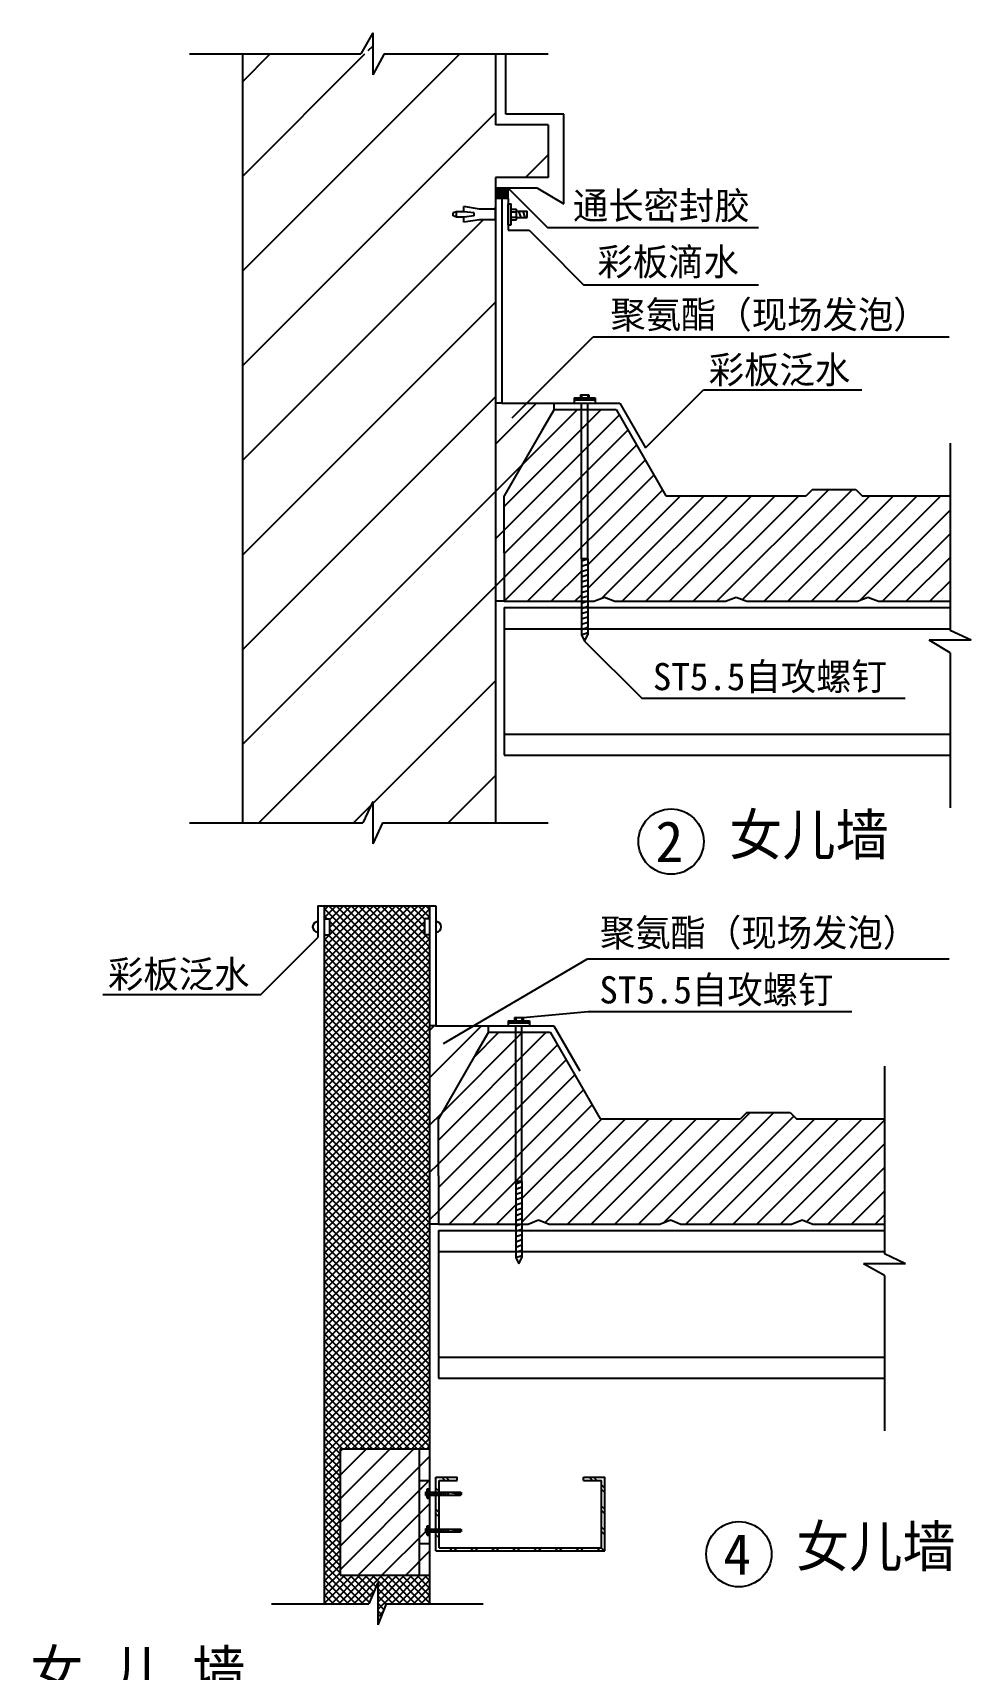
# Model space of a CAD drawing. Header units: metres. Extents: x -368 to 19916, y 1389 to 32176.
# Drawn here: x 9967 to 18868, y 16653 to 32176 of the extents above; entities that cross this region are included whole.
import ezdxf

# ---------------------------------------------------------------- set-up
doc = ezdxf.new("R2010")
doc.units = ezdxf.units.M
for name, color, linetype in [('1', 2, 'Continuous'), ('2', 3, 'Continuous'), ('4', 5, 'Continuous'), ('5', 6, 'Continuous')]:
    doc.layers.add(name, color=color, linetype=linetype)
pattern_1 = [(45, (0, 0), (-112.2532, 112.2532), [])]
pattern_2 = [(45, (0, 0), (-224.5064, 224.5064), [])]

msp = doc.modelspace()

# ---------------------------------------------------------------- hatches: boundary and pattern name
at = {"layer": '5'}
h = msp.add_hatch(dxfattribs=at)
h.set_pattern_fill('U', scale=200)
h.set_pattern_definition([(45, (0, 0), (-449.013, 449.013), [])])
h.paths.add_polyline_path([(14354.79, 30403.13), (14204.79, 30403.13), (14054.79, 30378.13), (14054.79, 30428.13), (13984.79, 30428.13), (13954.79, 30438.13), (13954.79, 30468.13), (13984.79, 30478.13), (14054.79, 30478.13), (14054.79, 30528.13), (14204.79, 30503.13), (14354.79, 30503.13), (14354.79, 30803.13), (14854.79, 30803.13), (14854.79, 31303.13), (14354.79, 31303.13), (14354.79, 31976.48), (13241.43, 31976.48), (13191.43, 31776.48), (13191.43, 32176.48), (13141.43, 31976.48), (11954.79, 31976.48), (11954.79, 24683.13), (13141.43, 24683.13), (13191.43, 24883.13), (13191.43, 24483.13), (13241.43, 24683.13), (14354.79, 24683.13)])
h = msp.add_hatch(dxfattribs=at)
h.set_pattern_fill('AR-CONC', scale=30)
h.paths.add_polyline_path([(15004.79, 31403.13), (14454.79, 31403.13), (14454.79, 31976.48), (14354.79, 31976.48), (14354.79, 31303.13), (14854.79, 31303.13), (14854.79, 30803.13), (14354.79, 30803.13), (14354.79, 30703.13), (14754.79, 30703.13), (15004.79, 30553.13)])
h = msp.add_hatch(dxfattribs=at)
h.set_pattern_fill('U', scale=100)
h.set_pattern_definition(pattern_2)
h.paths.add_polyline_path([(14793.04, 28398.13), (14911.4, 28603.13), (14911.4, 28663.13), (14414.79, 28663.13), (14354.79, 28663.13), (14354.79, 26785.01), (14356.67, 26783.13), (14437.95, 26783.13), (14437.95, 27243.13), (14437.95, 27783.13)])
h = msp.add_hatch(dxfattribs=at)
h.set_pattern_fill('U', scale=50)
h.set_pattern_definition(pattern_1)
h.paths.add_polyline_path([(15170.52, 28603.13), (14911.4, 28603.13), (14793.04, 28398.13), (14437.95, 27783.13), (14437.95, 27243.13), (14437.95, 26783.13), (15170.52, 26783.13), (15170.52, 27186.52)])
h.paths.add_polyline_path([(15230.52, 28603.13), (15170.52, 28603.13), (15170.52, 27186.52), (15230.52, 27186.52)])
h.paths.add_polyline_path([(15972.05, 27783.13), (15498.6, 28603.13), (15230.52, 28603.13), (15230.52, 27186.52), (15230.52, 26783.13), (15287.95, 26783.13), (15387.95, 26823.13), (15487.95, 26783.13), (16537.95, 26783.13), (16637.95, 26823.13), (16737.95, 26783.13), (17787.95, 26783.13), (17887.95, 26823.13), (17987.95, 26783.13), (18667.76, 26783.13), (18667.76, 27783.13), (17833.4, 27783.13), (17773.4, 27843.13), (17363.4, 27843.13), (17303.4, 27783.13)])
h = msp.add_hatch(dxfattribs=at)
h.set_pattern_fill('U', scale=100)
h.set_pattern_definition(pattern_2)
h.paths.add_polyline_path([(13731.18, 20875.25), (13814.34, 20875.25), (13814.34, 21335.25), (13814.34, 21875.25), (14169.43, 22490.25), (14287.79, 22695.25), (14287.79, 22755.25), (13791.18, 22755.25), (13731.18, 22755.25)])
h = msp.add_hatch(dxfattribs=at)
h.set_pattern_fill('U', scale=50)
h.set_pattern_definition(pattern_1)
h.paths.add_polyline_path([(14546.91, 22695.25), (14287.79, 22695.25), (14169.43, 22490.25), (13814.34, 21875.25), (13814.34, 21335.25), (13814.34, 20875.25), (14546.91, 20875.25), (14546.91, 21278.65)])
h.paths.add_polyline_path([(14546.91, 21278.65), (14606.91, 21278.65), (14606.91, 22695.25), (14546.91, 22695.25)])
h.paths.add_polyline_path([(15348.44, 21875.25), (14874.99, 22695.25), (14606.91, 22695.25), (14606.91, 21278.65), (14606.91, 20875.25), (14664.34, 20875.25), (14764.34, 20915.25), (14864.34, 20875.25), (15914.34, 20875.25), (16014.34, 20915.25), (16114.34, 20875.25), (17164.34, 20875.25), (17264.34, 20915.25), (17364.34, 20875.25), (18044.15, 20875.25), (18044.15, 21875.25), (17209.79, 21875.25), (17149.79, 21935.25), (16739.79, 21935.25), (16679.79, 21875.25)])
h = msp.add_hatch(dxfattribs=at)
h.set_pattern_fill('U', scale=50)
h.set_pattern_definition(pattern_1)
h.paths.add_polyline_path([(13631.18, 18744.82), (12881.18, 18744.82), (12881.18, 17544.82), (13631.18, 17544.82)])
h.paths.add_polyline_path([(13731.18, 18744.82), (13631.18, 18744.82), (13631.18, 18444.82), (13731.18, 18444.82)])
h.paths.add_polyline_path([(13731.18, 18274.82), (13708.68, 18274.82), (13708.68, 18301.82), (13695.18, 18301.82), (13695.18, 18337.82), (13708.68, 18337.82), (13708.68, 18364.82), (13731.18, 18364.82), (13731.18, 18444.82), (13631.18, 18444.82), (13631.18, 17844.82), (13731.18, 17844.82), (13731.18, 17924.82), (13708.68, 17924.82), (13708.68, 17951.82), (13695.18, 17951.82), (13695.18, 17987.82), (13708.68, 17987.82), (13708.68, 18014.82), (13731.18, 18014.82)])
h.paths.add_polyline_path([(13731.18, 17844.82), (13631.18, 17844.82), (13631.18, 17544.82), (13731.18, 17544.82)])

# ---------------------------------------------------------------- linework, layer by layer
for p, q in [((15170.52, 27186.52), (15170.52, 28663.13)), ((15230.52, 27186.52), (15230.52, 28663.13)), ((14546.91, 21278.65), (14546.91, 22755.25)), ((14606.91, 21278.65), (14606.91, 22755.25)), ((12881.18, 18744.82), (12881.18, 17544.82)), ((12881.18, 18744.82), (13731.18, 18744.82)), ((13631.18, 18744.82), (13631.18, 17544.82)), ((13631.18, 18444.82), (13731.18, 18444.82)), ((13631.18, 17844.82), (13731.18, 17844.82)), ((12881.18, 17544.82), (13731.18, 17544.82))]:
    msp.add_line(p, q)
at = {"layer": '1'}
for p, q in [((11954.79, 31976.48), (11954.79, 24683.13)), ((14354.79, 31976.48), (14354.79, 31303.13)), ((14354.79, 31976.48), (14354.79, 31303.13)), ((14854.79, 31303.13), (14354.79, 31303.13)), ((14854.79, 31303.13), (14854.79, 30803.13)), ((14354.79, 30803.13), (14354.79, 24683.13)), ((14854.79, 30803.13), (14354.79, 30803.13)), ((14414.79, 30603.13), (14414.79, 28663.13)), ((14474.79, 30603.13), (14474.79, 30303.13)), ((14474.79, 30303.13), (14674.79, 30303.13)), ((14674.79, 30303.13), (14816.21, 30161.71)), ((14414.79, 28663.13), (15533.24, 28663.13)), ((14911.4, 28603.13), (14793.04, 28398.13)), ((14911.4, 28603.13), (15498.6, 28603.13)), ((15498.6, 28603.13), (15972.05, 27783.13)), ((15533.24, 28663.13), (15778.63, 28238.13)), ((17363.4, 27843.13), (17303.4, 27783.13)), ((17363.4, 27843.13), (17773.4, 27843.13)), ((17773.4, 27843.13), (17833.4, 27783.13)), ((15972.05, 27783.13), (17303.4, 27783.13)), ((17833.4, 27783.13), (18667.76, 27783.13)), ((14437.95, 27243.13), (14437.95, 26783.13)), ((14437.95, 26783.13), (15287.95, 26783.13)), ((15287.95, 26783.13), (15387.95, 26823.13)), ((15387.95, 26823.13), (15487.95, 26783.13)), ((15487.95, 26783.13), (16537.95, 26783.13)), ((16537.95, 26783.13), (16637.95, 26823.13)), ((16637.95, 26823.13), (16737.95, 26783.13)), ((16737.95, 26783.13), (17787.95, 26783.13)), ((17787.95, 26783.13), (17887.95, 26823.13)), ((17887.95, 26823.13), (17987.95, 26783.13)), ((17987.95, 26783.13), (18667.76, 26783.13)), ((12671.18, 23895.25), (12671.18, 23595.25)), ((12671.18, 23895.25), (13791.18, 23895.25)), ((12731.18, 23895.25), (12731.18, 17275.25)), ((13731.18, 23895.25), (13731.18, 17275.25)), ((13791.18, 23895.25), (13791.18, 22755.25)), ((13791.18, 22755.25), (14909.63, 22755.25)), ((14287.79, 22695.25), (14169.43, 22490.25)), ((14287.79, 22695.25), (14874.99, 22695.25)), ((14874.99, 22695.25), (15348.44, 21875.25)), ((14909.63, 22755.25), (15155.02, 22330.25)), ((16739.79, 21935.25), (16679.79, 21875.25)), ((16739.79, 21935.25), (17149.79, 21935.25)), ((17149.79, 21935.25), (17209.79, 21875.25)), ((15348.44, 21875.25), (16679.79, 21875.25)), ((17209.79, 21875.25), (18044.15, 21875.25)), ((13814.34, 21335.25), (13814.34, 20875.25)), ((13814.34, 20875.25), (14664.34, 20875.25)), ((14664.34, 20875.25), (14764.34, 20915.25)), ((14764.34, 20915.25), (14864.34, 20875.25)), ((14864.34, 20875.25), (15914.34, 20875.25)), ((15914.34, 20875.25), (16014.34, 20915.25)), ((16014.34, 20915.25), (16114.34, 20875.25)), ((16114.34, 20875.25), (17164.34, 20875.25)), ((17164.34, 20875.25), (17264.34, 20915.25)), ((17264.34, 20915.25), (17364.34, 20875.25)), ((17364.34, 20875.25), (18044.15, 20875.25))]:
    msp.add_line(p, q, dxfattribs=at)
at = {"layer": '2'}
for p, q in [((13191.43, 32176.48), (13079.33, 31976.48)), ((13191.43, 32176.48), (13191.43, 31776.48)), ((11454.79, 31976.48), (13079.33, 31976.48)), ((13299.27, 31976.48), (13191.43, 31776.48)), ((13299.27, 31976.48), (14191.41, 31976.48)), ((13299.27, 31976.48), (14854.79, 31976.48)), ((14454.79, 31403.13), (14454.79, 31976.48)), ((15004.79, 31403.13), (14454.79, 31403.13)), ((15004.79, 30553.13), (15004.79, 31403.13)), ((14454.79, 30703.13), (14354.79, 30703.13)), ((14754.79, 30703.13), (14354.79, 30703.13)), ((14474.79, 30603.13), (14354.79, 30603.13)), ((14474.79, 30603.13), (14474.79, 30703.13)), ((14474.79, 30703.13), (14849.79, 30328.13)), ((14754.79, 30703.13), (15004.79, 30553.13)), ((13984.79, 30478.13), (13954.79, 30468.13)), ((13954.79, 30438.13), (13954.79, 30468.13)), ((13984.79, 30428.13), (13954.79, 30438.13)), ((13984.79, 30428.13), (13984.79, 30478.13)), ((14054.79, 30478.13), (13984.79, 30478.13)), ((14054.79, 30428.13), (13984.79, 30428.13)), ((14204.79, 30503.13), (14054.79, 30528.13)), ((14054.79, 30478.13), (14054.79, 30528.13)), ((14154.79, 30468.13), (14054.79, 30478.13)), ((14154.79, 30438.13), (14054.79, 30428.13)), ((14054.79, 30378.13), (14054.79, 30428.13)), ((14154.79, 30438.13), (14154.79, 30468.13)), ((14354.79, 30503.13), (14204.79, 30503.13)), ((14354.79, 30403.13), (14354.79, 30503.13)), ((14354.79, 30403.13), (14354.79, 30503.13)), ((14474.79, 30553.13), (14504.79, 30553.13)), ((14474.79, 30353.13), (14474.79, 30553.13)), ((14504.79, 30353.13), (14504.79, 30553.13)), ((14504.79, 30503.13), (14554.79, 30503.13)), ((14504.79, 30478.13), (14554.79, 30478.13)), ((14504.79, 30428.13), (14554.79, 30428.13)), ((14554.79, 30403.13), (14554.79, 30503.13)), ((14554.79, 30483.13), (14654.79, 30483.13)), ((14574.79, 30483.13), (14594.79, 30423.13)), ((14614.79, 30483.13), (14634.79, 30423.13)), ((14654.79, 30423.13), (14654.79, 30483.13)), ((14204.79, 30403.13), (14054.79, 30378.13)), ((14354.79, 30403.13), (14204.79, 30403.13)), ((14474.79, 30353.13), (14504.79, 30353.13)), ((14504.79, 30403.13), (14554.79, 30403.13)), ((14554.79, 30423.13), (14654.79, 30423.13)), ((14849.79, 30328.13), (16849.79, 30328.13)), ((14816.21, 30161.71), (15191.21, 29786.71)), ((15191.21, 29786.71), (16849.79, 29786.71)), ((14514.05, 28524.04), (15283.14, 29293.13)), ((15283.14, 29293.13), (18658.06, 29293.13)), ((15160.52, 28743.13), (15160.52, 28713.13)), ((15160.52, 28743.13), (15240.52, 28743.13)), ((15170.52, 28743.13), (15170.52, 28713.13)), ((15230.52, 28743.13), (15230.52, 28713.13)), ((15240.52, 28743.13), (15240.52, 28713.13)), ((15778.63, 28238.13), (16328.63, 28788.13)), ((16328.63, 28788.13), (17828.63, 28788.13)), ((15100.52, 28713.13), (15100.52, 28663.13)), ((15100.52, 28713.13), (15300.52, 28713.13)), ((15100.52, 28693.13), (15300.52, 28693.13)), ((15100.52, 28663.13), (15300.52, 28663.13)), ((15300.52, 28713.13), (15300.52, 28663.13)), ((14793.04, 28398.13), (14437.95, 27783.13)), ((18667.76, 28283.13), (18667.76, 26504.96)), ((14437.95, 27243.13), (14437.95, 27783.13)), ((15170.52, 27186.52), (15170.52, 26466.52)), ((15170.52, 27166.52), (15230.52, 27186.52)), ((15230.52, 27186.52), (15170.52, 27186.52)), ((15230.52, 27186.52), (15230.52, 26466.52)), ((15170.52, 27116.52), (15230.52, 27136.52)), ((15170.52, 27066.52), (15230.52, 27086.52)), ((15170.52, 27016.52), (15230.52, 27036.52)), ((15170.52, 26966.52), (15230.52, 26986.52)), ((15170.52, 26916.52), (15230.52, 26936.52)), ((15170.52, 26866.52), (15230.52, 26886.52)), ((14437.95, 26723.13), (14437.95, 25323.13)), ((14437.95, 26723.13), (18667.76, 26723.13)), ((15170.52, 26816.52), (15230.52, 26836.52)), ((15170.52, 26766.52), (15230.52, 26786.52)), ((15170.52, 26716.52), (15230.52, 26736.52)), ((15170.52, 26666.52), (15230.52, 26686.52)), ((15170.52, 26616.52), (15230.52, 26636.52)), ((15170.52, 26566.52), (15230.52, 26586.52)), ((14437.95, 26523.13), (18667.76, 26523.13)), ((15170.52, 26516.52), (15230.52, 26536.52)), ((15170.52, 26466.52), (15230.52, 26486.52)), ((15170.52, 26466.52), (15200.52, 26406.52)), ((15191.95, 26423.67), (15212.52, 26430.52)), ((15200.52, 26406.52), (15230.52, 26466.52)), ((15200.52, 26406.52), (15742.22, 25864.83)), ((18667.76, 26296.17), (18467.76, 26414.35)), ((18867.76, 26414.35), (18467.76, 26414.35)), ((18867.76, 26414.35), (18667.76, 26504.96)), ((18667.76, 26296.17), (18667.76, 24823.13)), ((18667.76, 26296.17), (18667.76, 25380.37)), ((15742.22, 25864.83), (18242.22, 25864.83)), ((14437.95, 25523.13), (18667.76, 25523.13)), ((14437.95, 25323.13), (18667.76, 25323.13)), ((13191.43, 24883.13), (13098.71, 24683.13)), ((13191.43, 24883.13), (13191.43, 24483.13)), ((11454.79, 24683.13), (13098.71, 24683.13)), ((13282.48, 24683.13), (13191.43, 24483.13)), ((13282.48, 24683.13), (14191.41, 24683.13)), ((13282.48, 24683.13), (14854.79, 24683.13)), ((12730.91, 23770.25), (12780.91, 23770.25)), ((12780.91, 23770.25), (12780.91, 23620.25)), ((13681.45, 23770.25), (13681.45, 23620.25)), ((13731.45, 23770.25), (13681.45, 23770.25)), ((12131.18, 23055.25), (12671.18, 23595.25)), ((12730.91, 23620.25), (12780.91, 23620.25)), ((13731.45, 23620.25), (13681.45, 23620.25)), ((13863.08, 22588.8), (15227.71, 23393.65)), ((15227.71, 23393.65), (18658.96, 23393.65)), ((10631.18, 23055.25), (12131.18, 23055.25)), ((14536.91, 22835.25), (14616.91, 22835.25)), ((14536.91, 22835.25), (14536.91, 22805.25)), ((14546.91, 22835.25), (14546.91, 22805.25)), ((14606.91, 22835.25), (14606.91, 22805.25)), ((14616.91, 22835.25), (15235.09, 22893.65)), ((14616.91, 22835.25), (14616.91, 22805.25)), ((15235.09, 22893.65), (17735.09, 22893.65)), ((14476.91, 22805.25), (14676.91, 22805.25)), ((14476.91, 22805.25), (14476.91, 22755.25)), ((14476.91, 22785.25), (14676.91, 22785.25)), ((14476.91, 22755.25), (14676.91, 22755.25)), ((14676.91, 22805.25), (14676.91, 22755.25)), ((14169.43, 22490.25), (13814.34, 21875.25)), ((18044.15, 22375.25), (18044.15, 20594.66)), ((13814.34, 21335.25), (13814.34, 21875.25)), ((14606.91, 21278.65), (14546.91, 21278.65)), ((14546.91, 21258.65), (14606.91, 21278.65)), ((14546.91, 21278.65), (14546.91, 20558.65)), ((14606.91, 21278.65), (14606.91, 20558.65)), ((14546.91, 21208.65), (14606.91, 21228.65)), ((14546.91, 21158.65), (14606.91, 21178.65)), ((14546.91, 21108.65), (14606.91, 21128.65)), ((14546.91, 21058.65), (14606.91, 21078.65)), ((14546.91, 21008.65), (14606.91, 21028.65)), ((14546.91, 20958.65), (14606.91, 20978.65)), ((13814.34, 20815.25), (18044.15, 20815.25)), ((13814.34, 20815.25), (13814.34, 19415.25)), ((14546.91, 20908.65), (14606.91, 20928.65)), ((14546.91, 20858.65), (14606.91, 20878.65)), ((14546.91, 20808.65), (14606.91, 20828.65)), ((14546.91, 20758.65), (14606.91, 20778.65)), ((14546.91, 20708.65), (14606.91, 20728.65)), ((14546.91, 20658.65), (14606.91, 20678.65)), ((13814.34, 20615.25), (18044.15, 20615.25)), ((14546.91, 20608.65), (14606.91, 20628.65)), ((14546.91, 20558.65), (14606.91, 20578.65)), ((14546.91, 20558.65), (14576.91, 20498.65)), ((14568.34, 20515.79), (14588.91, 20522.65)), ((14576.91, 20498.65), (14606.91, 20558.65)), ((18244.15, 20499.13), (17844.15, 20499.13)), ((18044.15, 20388.95), (17844.15, 20499.13)), ((18244.15, 20499.13), (18044.15, 20594.66)), ((18044.15, 20388.95), (18044.15, 19465.15)), ((18044.15, 20388.95), (18044.15, 18915.25)), ((13814.34, 19615.25), (18044.15, 19615.25)), ((13814.34, 19415.25), (18044.15, 19415.25)), ((13695.18, 18301.82), (13695.18, 18337.82)), ((13695.18, 18337.82), (13708.68, 18337.82)), ((13695.18, 18333.32), (13708.68, 18333.32)), ((13708.68, 18274.82), (13708.68, 18364.82)), ((13708.68, 18364.82), (13731.18, 18364.82)), ((13717.68, 18274.82), (13717.68, 18364.82)), ((13731.18, 18274.82), (13731.18, 18364.82)), ((13731.18, 18333.32), (14023.68, 18333.32)), ((13910.85, 18333.32), (14031.18, 18313.07)), ((13910.85, 18306.32), (13910.85, 18333.32)), ((14038.68, 18319.82), (14023.68, 18333.32)), ((14023.68, 18306.32), (14038.68, 18319.82)), ((13695.18, 18306.32), (13708.68, 18306.32)), ((13695.18, 18301.82), (13708.68, 18301.82)), ((13708.68, 18274.82), (13731.18, 18274.82)), ((13731.18, 18306.32), (14023.68, 18306.32)), ((13708.68, 17924.82), (13708.68, 18014.82)), ((13708.68, 18014.82), (13731.18, 18014.82)), ((13717.68, 17924.82), (13717.68, 18014.82)), ((13731.18, 17924.82), (13731.18, 18014.82)), ((13695.18, 17951.82), (13695.18, 17987.82)), ((13695.18, 17987.82), (13708.68, 17987.82)), ((13695.18, 17983.32), (13708.68, 17983.32)), ((13695.18, 17956.32), (13708.68, 17956.32)), ((13695.18, 17951.82), (13708.68, 17951.82)), ((13708.68, 17924.82), (13731.18, 17924.82)), ((13731.18, 17983.32), (14023.68, 17983.32)), ((13731.18, 17956.32), (14023.68, 17956.32)), ((13910.85, 17956.32), (13910.85, 17983.32)), ((13910.85, 17983.32), (14031.18, 17963.07)), ((14038.68, 17969.82), (14023.68, 17983.32)), ((14023.68, 17956.32), (14038.68, 17969.82)), ((13239.37, 17475.25), (13152.89, 17275.25)), ((13239.37, 17475.25), (13239.37, 17075.25)), ((12231.18, 17275.25), (13152.89, 17275.25)), ((13318.83, 17275.25), (13239.37, 17075.25)), ((13318.83, 17275.25), (14231.18, 17275.25)), ((13318.83, 17275.25), (14239.35, 17275.25))]:
    msp.add_line(p, q, dxfattribs=at)
for centre, start, end in [((12670.91, 23695.25), 90, 270), ((13791.45, 23695.25), 270, 90)]:
    msp.add_arc(centre, 50, start, end, dxfattribs=at)
msp.add_solid([(14354.79, 30603.13), (14354.79, 30703.13), (14474.79, 30603.13), (14474.79, 30703.13)], dxfattribs=at)
at = {"layer": '4'}
for centre in [(16020.8, 24504.07), (16664.6, 17744.81)]:
    msp.add_circle(centre, 309.5, dxfattribs=at)
at = {"layer": '5'}
for p, q in [((14414.79, 28663.13), (14354.79, 28663.13)), ((14911.4, 28603.13), (14911.4, 28663.13)), ((14437.95, 26783.13), (14354.79, 26783.13)), ((12731.18, 23853.21), (12773.23, 23895.25)), ((12731.18, 23782.5), (12843.94, 23895.25)), ((12731.18, 23570.36), (13056.07, 23895.25)), ((12731.18, 23499.65), (13126.78, 23895.25)), ((12731.18, 23428.94), (13197.49, 23895.25)), ((12731.18, 23358.23), (13268.2, 23895.25)), ((12731.18, 23287.52), (13338.91, 23895.25)), ((12731.18, 23216.81), (13409.62, 23895.25)), ((12731.18, 23146.1), (13480.33, 23895.25)), ((12731.18, 23075.39), (13551.05, 23895.25)), ((12731.18, 23004.68), (13621.76, 23895.25)), ((12731.18, 22933.97), (13692.47, 23895.25)), ((13731.18, 22868.56), (12731.18, 23868.56)), ((12731.18, 22863.26), (13731.18, 23863.26)), ((12758.79, 23770.25), (12731.18, 23797.85)), ((13731.18, 22939.28), (12775.21, 23895.25)), ((12780.91, 23761.51), (12914.65, 23895.25)), ((12780.91, 23690.8), (12985.36, 23895.25)), ((13731.18, 23009.99), (12845.92, 23895.25)), ((13731.18, 23080.7), (12916.63, 23895.25)), ((13731.18, 23151.41), (12987.34, 23895.25)), ((13731.18, 23222.12), (13058.05, 23895.25)), ((13731.18, 23292.83), (13128.76, 23895.25)), ((13731.18, 23363.54), (13199.47, 23895.25)), ((13731.18, 23434.25), (13270.18, 23895.25)), ((13731.18, 23504.96), (13340.89, 23895.25)), ((13681.45, 23625.4), (13411.6, 23895.25)), ((13681.45, 23696.11), (13482.31, 23895.25)), ((13681.45, 23766.82), (13553.02, 23895.25)), ((13731.18, 23787.8), (13623.73, 23895.25)), ((13731.18, 23858.51), (13694.45, 23895.25)), ((13708.89, 23770.25), (13731.18, 23792.55)), ((12731.18, 22792.55), (13681.45, 23742.82)), ((12731.18, 22721.84), (13681.45, 23672.11)), ((12731.18, 22651.13), (13700.31, 23620.25)), ((13731.18, 22656.43), (12767.36, 23620.25)), ((13731.18, 22797.85), (12780.91, 23748.13)), ((13731.18, 22727.14), (12780.91, 23677.41)), ((13731.18, 23575.67), (13686.6, 23620.25)), ((13731.18, 22585.72), (12731.18, 23585.72)), ((12731.18, 22580.42), (13731.18, 23580.42)), ((13731.18, 22515.01), (12731.18, 23515.01)), ((12731.18, 22509.7), (13731.18, 23509.7)), ((13731.18, 22444.3), (12731.18, 23444.3)), ((12731.18, 22438.99), (13731.18, 23438.99)), ((13731.18, 22373.59), (12731.18, 23373.59)), ((12731.18, 22368.28), (13731.18, 23368.28)), ((13731.18, 22302.88), (12731.18, 23302.88)), ((12731.18, 22297.57), (13731.18, 23297.57)), ((13731.18, 22232.17), (12731.18, 23232.17)), ((12731.18, 22226.86), (13731.18, 23226.86)), ((13731.18, 22161.46), (12731.18, 23161.46)), ((12731.18, 22156.15), (13731.18, 23156.15)), ((13731.18, 22090.75), (12731.18, 23090.75)), ((12731.18, 22085.44), (13731.18, 23085.44)), ((13731.18, 22020.04), (12731.18, 23020.04)), ((12731.18, 22014.73), (13731.18, 23014.73)), ((13731.18, 21949.33), (12731.18, 22949.33)), ((12731.18, 21944.02), (13731.18, 22944.02)), ((13731.18, 21878.62), (12731.18, 22878.62)), ((12731.18, 21873.31), (13731.18, 22873.31)), ((13731.18, 21807.9), (12731.18, 22807.9)), ((12731.18, 21802.6), (13731.18, 22802.6)), ((13731.18, 21737.19), (12731.18, 22737.19)), ((12731.18, 21731.89), (13731.18, 22731.89)), ((13731.18, 21666.48), (12731.18, 22666.48)), ((13791.18, 22755.25), (13731.18, 22755.25)), ((14287.79, 22695.25), (14287.79, 22755.25)), ((12731.18, 21661.18), (13731.18, 22661.18)), ((13731.18, 21595.77), (12731.18, 22595.77)), ((12731.18, 21590.47), (13731.18, 22590.47)), ((13731.18, 21525.06), (12731.18, 22525.06)), ((12731.18, 21519.75), (13731.18, 22519.75)), ((13731.18, 21454.35), (12731.18, 22454.35)), ((12731.18, 21449.04), (13731.18, 22449.04)), ((13731.18, 21383.64), (12731.18, 22383.64)), ((12731.18, 21378.33), (13731.18, 22378.33)), ((13731.18, 21312.93), (12731.18, 22312.93)), ((12731.18, 21307.62), (13731.18, 22307.62)), ((13731.18, 21242.22), (12731.18, 22242.22)), ((12731.18, 21236.91), (13731.18, 22236.91)), ((13731.18, 21171.51), (12731.18, 22171.51)), ((12731.18, 21166.2), (13731.18, 22166.2)), ((13731.18, 21100.8), (12731.18, 22100.8)), ((12731.18, 21095.49), (13731.18, 22095.49)), ((13731.18, 21030.09), (12731.18, 22030.09)), ((12731.18, 21024.78), (13731.18, 22024.78)), ((13731.18, 20959.38), (12731.18, 21959.38)), ((12731.18, 20954.07), (13731.18, 21954.07)), ((13731.18, 20888.67), (12731.18, 21888.67)), ((12731.18, 20883.36), (13731.18, 21883.36)), ((13731.18, 20817.96), (12731.18, 21817.96)), ((12731.18, 20812.65), (13731.18, 21812.65)), ((13731.18, 20747.24), (12731.18, 21747.24)), ((12731.18, 20741.94), (13731.18, 21741.94)), ((13731.18, 20676.53), (12731.18, 21676.53)), ((12731.18, 20671.23), (13731.18, 21671.23)), ((13731.18, 20605.82), (12731.18, 21605.82)), ((12731.18, 20600.52), (13731.18, 21600.52)), ((13731.18, 20535.11), (12731.18, 21535.11)), ((12731.18, 20529.81), (13731.18, 21529.81)), ((13731.18, 20464.4), (12731.18, 21464.4)), ((12731.18, 20459.09), (13731.18, 21459.09)), ((13731.18, 20393.69), (12731.18, 21393.69)), ((12731.18, 20388.38), (13731.18, 21388.38)), ((13731.18, 20322.98), (12731.18, 21322.98)), ((12731.18, 20317.67), (13731.18, 21317.67)), ((13731.18, 20252.27), (12731.18, 21252.27)), ((12731.18, 20246.96), (13731.18, 21246.96)), ((13731.18, 20181.56), (12731.18, 21181.56)), ((12731.18, 20176.25), (13731.18, 21176.25)), ((13731.18, 20110.85), (12731.18, 21110.85)), ((12731.18, 20105.54), (13731.18, 21105.54)), ((13731.18, 20040.14), (12731.18, 21040.14)), ((12731.18, 20034.83), (13731.18, 21034.83)), ((13731.18, 19969.43), (12731.18, 20969.43)), ((12731.18, 19964.12), (13731.18, 20964.12)), ((13731.18, 19898.72), (12731.18, 20898.72)), ((12731.18, 19893.41), (13731.18, 20893.41)), ((13731.18, 19828.01), (12731.18, 20828.01)), ((12731.18, 19822.7), (13731.18, 20822.7)), ((13814.34, 20875.25), (13731.18, 20875.25)), ((13731.18, 19757.3), (12731.18, 20757.3)), ((12731.18, 19751.99), (13731.18, 20751.99)), ((13731.18, 19686.58), (12731.18, 20686.58)), ((12731.18, 19681.28), (13731.18, 20681.28)), ((13731.18, 19615.87), (12731.18, 20615.87)), ((12731.18, 19610.57), (13731.18, 20610.57)), ((13731.18, 19545.16), (12731.18, 20545.16)), ((12731.18, 19539.86), (13731.18, 20539.86)), ((13731.18, 19474.45), (12731.18, 20474.45)), ((12731.18, 19469.15), (13731.18, 20469.15)), ((13731.18, 19403.74), (12731.18, 20403.74)), ((12731.18, 19398.43), (13731.18, 20398.43)), ((13731.18, 19333.03), (12731.18, 20333.03)), ((12731.18, 19327.72), (13731.18, 20327.72)), ((13731.18, 19262.32), (12731.18, 20262.32)), ((12731.18, 19257.01), (13731.18, 20257.01)), ((13731.18, 19191.61), (12731.18, 20191.61)), ((12731.18, 19186.3), (13731.18, 20186.3)), ((13731.18, 19120.9), (12731.18, 20120.9)), ((12731.18, 19115.59), (13731.18, 20115.59)), ((13731.18, 19050.19), (12731.18, 20050.19)), ((12731.18, 19044.88), (13731.18, 20044.88)), ((13731.18, 18979.48), (12731.18, 19979.48)), ((12731.18, 18974.17), (13731.18, 19974.17)), ((13731.18, 18908.77), (12731.18, 19908.77)), ((12731.18, 18903.46), (13731.18, 19903.46)), ((13731.18, 18838.06), (12731.18, 19838.06)), ((12731.18, 18832.75), (13731.18, 19832.75)), ((13731.18, 18767.35), (12731.18, 19767.35)), ((12731.18, 18762.04), (13731.18, 19762.04)), ((13683, 18744.82), (12731.18, 19696.63)), ((12731.18, 18691.33), (13731.18, 19691.33)), ((13612.28, 18744.82), (12731.18, 19625.92)), ((12731.18, 18620.62), (13731.18, 19620.62)), ((13541.57, 18744.82), (12731.18, 19555.21)), ((13470.86, 18744.82), (12731.18, 19484.5)), ((13400.15, 18744.82), (12731.18, 19413.79)), ((12926.1, 18744.82), (13731.18, 19549.91)), ((12996.81, 18744.82), (13731.18, 19479.2)), ((13067.52, 18744.82), (13731.18, 19408.49)), ((13329.44, 18744.82), (12731.18, 19343.08)), ((13258.73, 18744.82), (12731.18, 19272.37)), ((13138.23, 18744.82), (13731.18, 19337.77)), ((13208.94, 18744.82), (13731.18, 19267.06)), ((13188.02, 18744.82), (12731.18, 19201.66)), ((13117.31, 18744.82), (12731.18, 19130.95)), ((13279.65, 18744.82), (13731.18, 19196.35)), ((13350.36, 18744.82), (13731.18, 19125.64)), ((13046.6, 18744.82), (12731.18, 19060.24)), ((12975.89, 18744.82), (12731.18, 18989.53)), ((13421.07, 18744.82), (13731.18, 19054.93)), ((13491.78, 18744.82), (13731.18, 18984.22)), ((12905.18, 18744.82), (12731.18, 18918.82)), ((12881.18, 18698.11), (12731.18, 18848.11)), ((13562.5, 18744.82), (13731.18, 18913.51)), ((13633.21, 18744.82), (13731.18, 18842.8)), ((12881.18, 18627.4), (12731.18, 18777.4)), ((12881.18, 18556.69), (12731.18, 18706.69)), ((12731.18, 18549.91), (12881.18, 18699.91)), ((12881.18, 18485.97), (12731.18, 18635.97)), ((12731.18, 18479.2), (12881.18, 18629.2)), ((13703.92, 18744.82), (13731.18, 18772.09)), ((12881.18, 18415.26), (12731.18, 18565.26)), ((12731.18, 18408.49), (12881.18, 18558.49)), ((12881.18, 18344.55), (12731.18, 18494.55)), ((12731.18, 18337.77), (12881.18, 18487.77)), ((13791.18, 18475.25), (13991.18, 18475.25)), ((13791.18, 17775.25), (13791.18, 18475.25)), ((13875.25, 18445.25), (13845.25, 18475.25)), ((13917.67, 18445.25), (13887.67, 18475.25)), ((13991.18, 18445.25), (13991.18, 18475.25)), ((15191.18, 18475.25), (15391.18, 18475.25)), ((15191.18, 18445.25), (15191.18, 18475.25)), ((15275.25, 18445.25), (15245.25, 18475.25)), ((15317.67, 18445.25), (15287.67, 18475.25)), ((15391.18, 17775.25), (15391.18, 18475.25)), ((12881.18, 18273.84), (12731.18, 18423.84)), ((12731.18, 18267.06), (12881.18, 18417.06)), ((12881.18, 18203.13), (12731.18, 18353.13)), ((12731.18, 18196.35), (12881.18, 18346.35)), ((13753.68, 18306.32), (13744.68, 18333.32)), ((13776.18, 18306.32), (13767.18, 18333.32)), ((13798.68, 18306.32), (13789.68, 18333.32)), ((13821.18, 18341.74), (13791.18, 18371.74)), ((13821.18, 18299.31), (13791.18, 18329.31)), ((13821.18, 18306.32), (13812.18, 18333.32)), ((13821.18, 18445.25), (13991.18, 18445.25)), ((13821.18, 17805.25), (13821.18, 18445.25)), ((13843.68, 18306.32), (13834.68, 18333.32)), ((13866.18, 18306.32), (13857.18, 18333.32)), ((13888.68, 18306.32), (13879.68, 18333.32)), ((13911.18, 18306.32), (13902.18, 18333.32)), ((15191.18, 18445.25), (15361.18, 18445.25)), ((15361.18, 17805.25), (15361.18, 18445.25)), ((15391.18, 18371.74), (15361.18, 18401.74)), ((15391.18, 18329.31), (15361.18, 18359.31)), ((12881.18, 18132.42), (12731.18, 18282.42)), ((12731.18, 18125.64), (12881.18, 18275.64)), ((12881.18, 18061.71), (12731.18, 18211.71)), ((12731.18, 18054.93), (12881.18, 18204.93)), ((13821.18, 18141.74), (13791.18, 18171.74)), ((15391.18, 18171.74), (15361.18, 18201.74)), ((12881.18, 17991), (12731.18, 18141)), ((12731.18, 17984.22), (12881.18, 18134.22)), ((12881.18, 17920.29), (12731.18, 18070.29)), ((12731.18, 17913.51), (12881.18, 18063.51)), ((13821.18, 18099.31), (13791.18, 18129.31)), ((15391.18, 18129.31), (15361.18, 18159.31)), ((12881.18, 17849.58), (12731.18, 17999.58)), ((12731.18, 17842.8), (12881.18, 17992.8)), ((12881.18, 17778.87), (12731.18, 17928.87)), ((12731.18, 17772.09), (12881.18, 17922.09)), ((12881.18, 17708.16), (12731.18, 17858.16)), ((13753.68, 17956.32), (13744.68, 17983.32)), ((13776.18, 17956.32), (13767.18, 17983.32)), ((13798.68, 17956.32), (13789.68, 17983.32)), ((13821.18, 17941.74), (13791.18, 17971.74)), ((13821.18, 17899.31), (13791.18, 17929.31)), ((13821.18, 17956.32), (13812.18, 17983.32)), ((13843.68, 17956.32), (13834.68, 17983.32)), ((13866.18, 17956.32), (13857.18, 17983.32)), ((13888.68, 17956.32), (13879.68, 17983.32)), ((13911.18, 17956.32), (13902.18, 17983.32)), ((15391.18, 17971.74), (15361.18, 18001.74)), ((15391.18, 17929.31), (15361.18, 17959.31)), ((12731.18, 17701.38), (12881.18, 17851.38)), ((12881.18, 17637.45), (12731.18, 17787.45)), ((12731.18, 17630.67), (12881.18, 17780.67)), ((12881.18, 17566.74), (12731.18, 17716.74)), ((12731.18, 17559.96), (12881.18, 17709.96)), ((13791.18, 17775.25), (15391.18, 17775.25)), ((13821.18, 17805.25), (15361.18, 17805.25)), ((13945.25, 17775.25), (13915.25, 17805.25)), ((13987.67, 17775.25), (13957.67, 17805.25)), ((14145.25, 17775.25), (14115.25, 17805.25)), ((14187.67, 17775.25), (14157.67, 17805.25)), ((14345.25, 17775.25), (14315.25, 17805.25)), ((14387.67, 17775.25), (14357.67, 17805.25)), ((14545.25, 17775.25), (14515.25, 17805.25)), ((14587.67, 17775.25), (14557.67, 17805.25)), ((14745.25, 17775.25), (14715.25, 17805.25)), ((14787.67, 17775.25), (14757.67, 17805.25)), ((14945.25, 17775.25), (14915.25, 17805.25)), ((14987.67, 17775.25), (14957.67, 17805.25)), ((15145.25, 17775.25), (15115.25, 17805.25)), ((15187.67, 17775.25), (15157.67, 17805.25)), ((15345.25, 17775.25), (15315.25, 17805.25)), ((15387.67, 17775.25), (15357.67, 17805.25)), ((13101.96, 17275.25), (12731.18, 17646.03)), ((12731.18, 17489.25), (12881.18, 17639.25)), ((13031.25, 17275.25), (12731.18, 17575.31)), ((12731.18, 17418.54), (12881.18, 17568.54)), ((12731.18, 17347.82), (12928.18, 17544.82)), ((12731.18, 17277.11), (12998.89, 17544.82)), ((12800.03, 17275.25), (13069.6, 17544.82)), ((12870.74, 17275.25), (13140.31, 17544.82)), ((13157.87, 17290.05), (12903.1, 17544.82)), ((12941.45, 17275.25), (13211.02, 17544.82)), ((13178.9, 17339.73), (12973.81, 17544.82)), ((13012.16, 17275.25), (13281.73, 17544.82)), ((13200.62, 17388.72), (13044.52, 17544.82)), ((13221.61, 17438.44), (13115.23, 17544.82)), ((13455.51, 17275.25), (13185.94, 17544.82)), ((13239.37, 17431.75), (13352.45, 17544.82)), ((13239.37, 17361.04), (13423.16, 17544.82)), ((13239.37, 17290.33), (13493.87, 17544.82)), ((13526.22, 17275.25), (13256.65, 17544.82)), ((13295.01, 17275.25), (13564.58, 17544.82)), ((13596.93, 17275.25), (13327.36, 17544.82)), ((13365.72, 17275.25), (13635.29, 17544.82)), ((13667.64, 17275.25), (13398.07, 17544.82)), ((13436.43, 17275.25), (13706, 17544.82)), ((13731.18, 17282.42), (13468.78, 17544.82)), ((13731.18, 17353.13), (13539.49, 17544.82)), ((13731.18, 17423.84), (13610.2, 17544.82)), ((13731.18, 17494.55), (13680.91, 17544.82)), ((12960.53, 17275.25), (12731.18, 17504.6)), ((12889.82, 17275.25), (12731.18, 17433.89)), ((13082.87, 17275.25), (13204.3, 17396.68)), ((13384.8, 17275.25), (13239.37, 17420.68)), ((13507.14, 17275.25), (13731.18, 17499.3)), ((13577.85, 17275.25), (13731.18, 17428.59)), ((12819.11, 17275.25), (12731.18, 17363.18)), ((12748.4, 17275.25), (12731.18, 17292.47)), ((13316.6, 17272.74), (13239.37, 17349.97)), ((13297.84, 17220.79), (13239.37, 17279.26)), ((13239.37, 17219.62), (13297.04, 17277.29)), ((13648.56, 17275.25), (13731.18, 17357.88)), ((13719.27, 17275.25), (13731.18, 17287.16)), ((13276.85, 17171.07), (13239.37, 17208.55)), ((13239.37, 17148.91), (13288.25, 17197.79)), ((13256.41, 17120.8), (13239.37, 17137.84)), ((13239.37, 17078.2), (13240.35, 17079.18))]:
    msp.add_line(p, q, dxfattribs=at)

# ---------------------------------------------------------------- texts
at = {"layer": '4'}
for s, height, p in [('通长密封胶', 258, (15089.06, 30407.01)), ('彩板滴水', 258, (15322.34, 29874.36)), ('聚氨酯（现场发泡）', 258, (15444.76, 29373.87)), ('彩板泛水', 258, (16378.39, 28850.47)), ('ST5.5自攻螺钉', 258, (15848.08, 25940.16)), ('2', 388, (15871.89, 24310.07)), ('女儿墙', 388, (16572.16, 24374.96)), ('聚氨酯（现场发泡）', 258, (15345.21, 23511.13)), ('彩板泛水', 258, (10680.94, 23117.59)), ('ST5.5自攻螺钉', 258, (15340.95, 22968.99)), ('女儿墙', 388, (17206.45, 17625.22)), ('4', 388, (16515.69, 17550.81)), ('女 儿 墙', 388, (9943.59, 16442.63))]:
    msp.add_text(s, height=height, dxfattribs=at).set_placement(p)

doc.saveas('drawing.dxf')
